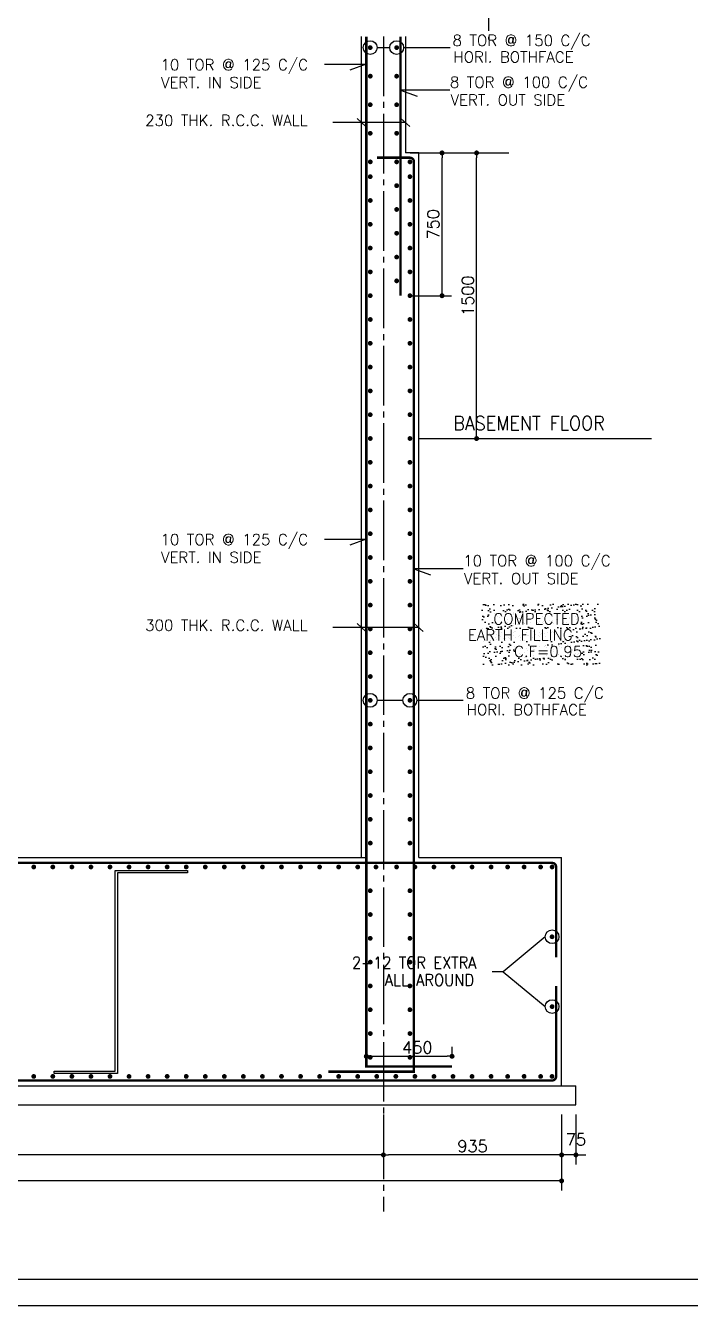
# Model space of a CAD drawing. Extents: x -200722 to 834823, y -494970 to 88783.
# Drawn here: x 463042 to 476996, y -104950 to -78065 of the extents above; entities that cross this region are included whole.
import ezdxf
from ezdxf.enums import TextEntityAlignment as Align

# ---------------------------------------------------------------- set-up
doc = ezdxf.new("R2010")
doc.units = 0
doc.header["$LTSCALE"] = 100
doc.header["$MEASUREMENT"] = 0
doc.header["$PDMODE"] = 34
doc.linetypes.add('ACAD_ISO04W100', pattern=[30, 24, -3, 0, -3])
doc.linetypes.add('CL', pattern=[3.25, 2.5, -0.25, 0.25, -0.25])
doc.layers.get('0').update_dxf_attribs({"linetype": 'CONTINUOUS'})
doc.layers.get('DEFPOINTS').update_dxf_attribs({"linetype": 'CONTINUOUS'})
for name, color, linetype in [('5', 4, 'CONTINUOUS'), ('A-Grid', 5, 'ACAD_ISO04W100'), ('BEAM', 4, 'CONTINUOUS'), ('DIM', 3, 'CONTINUOUS'), ('HATCH WALL', 8, 'CONTINUOUS'), ('STEEL', 6, 'CONTINUOUS'), ('TEXT', 2, 'CONTINUOUS')]:
    doc.layers.add(name, color=color, linetype=linetype)
doc.layers.add('9_PRINT BOUNDARY_NON PRINT', color=32, linetype='CONTINUOUS', plot=False)
doc.layers.add('9_TITLE TEXT', color=7, linetype='CONTINUOUS', lineweight=20)
doc.styles.add('ROMANS', font='romans.shx')
doc.styles.get("Standard").update_dxf_attribs({"font": 'simplex.shx'})
doc.dimstyles.new('STANDARD$0', dxfattribs={"dimtxt": 2.5, "dimasz": 2.5, "dimexe": 2, "dimexo": 0.7, "dimgap": 0.9, "dimtad": 1, "dimdec": 0, "dimdsep": 46, "dimtxsty": 'ROMANS', "dimcen": 0.09, "dimclrd": 4, "dimclre": 4, "dimclrt": 3, "dimadec": 0, "dimazin": 0, "dimtfac": 1, "dimtdec": 0, "dimtmove": 0, "dimatfit": 3, "dimfxl": 1, "dimtolj": 1, "dimtzin": 0, "dimarcsym": 0})

# ---------------------------------------------------------------- blocks, each defined once
blk = doc.blocks.new('DOT')
at = {"color": 0, "linetype": 'ByBlock'}
blk.add_line((-0.5, 0), (-1, 0), dxfattribs=at)
at = {"color": 0, "linetype": 'ByBlock', "const_width": 0.5}
blk.add_lwpolyline([(-0.25, 0, 1), (0.25, 0, 1)], format="xyb", close=True, dxfattribs=at)
blk = doc.blocks.new('*D746')
at = {"layer": 'BEAM', "color": 0, "lineweight": -2, "transparency": 16777216}
for p, q in [((474293, -100940), (474293, -101989)), ((474593, -100940), (474593, -101989)), ((474189, -101789), (474085, -101789)), ((474593, -101789), (474293, -101789)), ((474697, -101789), (474801, -101789))]:
    blk.add_line(p, q, dxfattribs=at)
at = {"layer": 'DEFPOINTS', "color": 0, "lineweight": -3, "transparency": 16777216}
for p in [(474293, -100740), (474593, -100740), (474293, -101789)]:
    blk.add_point(p, dxfattribs=at)
at = {"layer": 'BEAM', "color": 0, "lineweight": -2, "transparency": 16777216, "xscale": 104, "yscale": 104, "zscale": 104}
blk.add_blockref('DOT', (474293, -101789), dxfattribs=at)
at = {"layer": 'BEAM', "color": 0, "lineweight": -2, "transparency": 16777216, "xscale": 104, "yscale": 104, "zscale": 104, "rotation": 180}
blk.add_blockref('DOT', (474593, -101789), dxfattribs=at)
at = {"layer": 'BEAM', "color": 0, "transparency": 16777216, "insert": (474593, -101465), "char_height": 248, "attachment_point": 5}
blk.add_mtext('\\A1;75', dxfattribs=at)
blk = doc.blocks.new('_DOT')
at = {"color": 0, "linetype": 'ByBlock'}
blk.add_line((-0.5, 0), (-1, 0), dxfattribs=at)
at = {"color": 0, "linetype": 'ByBlock', "const_width": 0.5}
blk.add_lwpolyline([(-0.25, 0, 1), (0.25, 0, 1)], format="xyb", close=True, dxfattribs=at)
blk = doc.blocks.new('*D747')
at = {"layer": 'BEAM', "color": 0, "lineweight": -2, "transparency": 16777216}
for p, q in [((438213, -100940), (438213, -102534)), ((474293, -100940), (474293, -102534)), ((474189, -102334), (438317, -102334))]:
    blk.add_line(p, q, dxfattribs=at)
at = {"layer": 'DEFPOINTS', "color": 0, "lineweight": -3, "transparency": 16777216}
for p in [(438213, -100740), (474293, -100740, 29786), (438213, -102334)]:
    blk.add_point(p, dxfattribs=at)
at = {"layer": 'BEAM', "color": 0, "lineweight": -2, "transparency": 16777216, "xscale": 104, "yscale": 104, "zscale": 104, "rotation": 180}
blk.add_blockref('DOT', (438213, -102334), dxfattribs=at)
at = {"layer": 'BEAM', "color": 0, "lineweight": -2, "transparency": 16777216, "xscale": 104, "yscale": 104, "zscale": 104}
blk.add_blockref('DOT', (474293, -102334), dxfattribs=at)
at = {"layer": 'BEAM', "color": 0, "transparency": 16777216, "insert": (456253, -102150), "char_height": 248, "attachment_point": 5}
blk.add_mtext('\\A1;9020', dxfattribs=at)
blk = doc.blocks.new('*D742')
at = {"layer": 'BEAM', "color": 0, "lineweight": -2, "transparency": 16777216}
for p, q in [((470553, -100940), (470553, -101989)), ((474293, -100940), (474293, -101989)), ((474189, -101789), (470657, -101789))]:
    blk.add_line(p, q, dxfattribs=at)
at = {"layer": 'DEFPOINTS', "color": 0, "lineweight": -3, "transparency": 16777216}
for p in [(470553, -100740, 29786), (474293, -100740, 29786), (470553, -101789)]:
    blk.add_point(p, dxfattribs=at)
at = {"layer": 'BEAM', "color": 0, "lineweight": -2, "transparency": 16777216, "xscale": 104, "yscale": 104, "zscale": 104, "rotation": 180}
blk.add_blockref('DOT', (470553, -101789), dxfattribs=at)
at = {"layer": 'BEAM', "color": 0, "lineweight": -2, "transparency": 16777216, "xscale": 104, "yscale": 104, "zscale": 104}
blk.add_blockref('DOT', (474293, -101789), dxfattribs=at)
at = {"layer": 'BEAM', "color": 0, "transparency": 16777216, "insert": (472423, -101605), "char_height": 248, "attachment_point": 5}
blk.add_mtext('\\A1;935', dxfattribs=at)
blk = doc.blocks.new('*D743')
at = {"layer": 'BEAM', "color": 0, "lineweight": -2, "transparency": 16777216}
for p, q in [((444873, -100940), (444873, -101989)), ((470553, -100940), (470553, -101989)), ((470449, -101789), (444977, -101789))]:
    blk.add_line(p, q, dxfattribs=at)
at = {"layer": 'DEFPOINTS', "color": 0, "lineweight": -3, "transparency": 16777216}
for p in [(444873, -100740, 29786), (470553, -100740, 29786), (444873, -101789)]:
    blk.add_point(p, dxfattribs=at)
at = {"layer": 'BEAM', "color": 0, "lineweight": -2, "transparency": 16777216, "xscale": 104, "yscale": 104, "zscale": 104, "rotation": 180}
blk.add_blockref('DOT', (444873, -101789), dxfattribs=at)
at = {"layer": 'BEAM', "color": 0, "lineweight": -2, "transparency": 16777216, "xscale": 104, "yscale": 104, "zscale": 104}
blk.add_blockref('DOT', (470553, -101789), dxfattribs=at)
at = {"layer": 'BEAM', "color": 0, "transparency": 16777216, "insert": (457713, -101605), "char_height": 248, "attachment_point": 5}
blk.add_mtext('\\A1;6420', dxfattribs=at)
blk = doc.blocks.new('*D738')
at = {"layer": 'BEAM', "color": 0, "lineweight": -2, "transparency": 16777216}
for p, q in [((470193, -99731), (470193, -99517)), ((470297, -99717), (471889, -99717)), ((471993, -99731), (471993, -99517))]:
    blk.add_line(p, q, dxfattribs=at)
at = {"layer": 'DEFPOINTS', "color": 0, "lineweight": -3, "transparency": 16777216}
for p in [(471993, -99717), (470193, -99931, 7447), (471993, -99931, 7447)]:
    blk.add_point(p, dxfattribs=at)
at = {"layer": 'BEAM', "color": 0, "lineweight": -2, "transparency": 16777216, "xscale": 104, "yscale": 104, "zscale": 104, "rotation": 180}
blk.add_blockref('DOT', (470193, -99717), dxfattribs=at)
at = {"layer": 'BEAM', "color": 0, "lineweight": -2, "transparency": 16777216, "xscale": 104, "yscale": 104, "zscale": 104}
blk.add_blockref('DOT', (471993, -99717), dxfattribs=at)
at = {"layer": 'BEAM', "color": 0, "transparency": 16777216, "insert": (471264, -99533), "char_height": 248, "attachment_point": 5}
blk.add_mtext('\\A1;450', dxfattribs=at)
blk = doc.blocks.new('*D850')
at = {"layer": 'BEAM', "color": 0, "lineweight": -2, "transparency": 16777216}
for p, q in [((478705, -86740), (477285, -86740)), ((477485, -100636), (477485, -86844)), ((478705, -100740), (477285, -100740))]:
    blk.add_line(p, q, dxfattribs=at)
at = {"layer": 'DEFPOINTS', "color": 0, "lineweight": -3, "transparency": 16777216}
for p in [(477485, -86740), (478905, -86740, -8547), (478905, -100740)]:
    blk.add_point(p, dxfattribs=at)
at = {"layer": 'BEAM', "color": 0, "lineweight": -2, "transparency": 16777216, "xscale": 104, "yscale": 104, "zscale": 104}
for p, rotation in [((477485, -86740), 90), ((477485, -100740), 270)]:
    blk.add_blockref('DOT', p, dxfattribs=dict(at, rotation=rotation))
at = {"layer": 'BEAM', "color": 0, "transparency": 16777216, "insert": (477301, -93740), "char_height": 248, "attachment_point": 5, "rotation": 90}
blk.add_mtext('\\A1;{\\C4;MINI. 3500 OR UP TO GOOD SOIL}', dxfattribs=at)
blk = doc.blocks.new('*D1089')
at = {"layer": 'BEAM', "color": 0, "lineweight": -2, "transparency": 16777216}
for p, q in [((471113, -80740), (471983, -80740)), ((471783, -83636), (471783, -80844)), ((471113, -83740), (471983, -83740))]:
    blk.add_line(p, q, dxfattribs=at)
at = {"layer": 'DEFPOINTS', "color": 0, "lineweight": -3, "transparency": 16777216}
for p in [(470913, -80740, -34), (471783, -80740), (470913, -83740, -34)]:
    blk.add_point(p, dxfattribs=at)
at = {"layer": 'BEAM', "color": 0, "lineweight": -2, "transparency": 16777216, "xscale": 104, "yscale": 104, "zscale": 104}
for p, rotation in [((471783, -80740), 90), ((471783, -83740), 270)]:
    blk.add_blockref('DOT', p, dxfattribs=dict(at, rotation=rotation))
at = {"layer": 'BEAM', "color": 0, "transparency": 16777216, "insert": (471599, -82240), "char_height": 248, "attachment_point": 5, "rotation": 90}
blk.add_mtext('\\A1;750', dxfattribs=at)
blk = doc.blocks.new('*D1090')
at = {"layer": 'BEAM', "color": 0, "lineweight": -2, "transparency": 16777216}
for p, q in [((471493, -80740), (472708, -80740)), ((472508, -86636), (472508, -80844)), ((471493, -86740), (472708, -86740))]:
    blk.add_line(p, q, dxfattribs=at)
at = {"layer": 'DEFPOINTS', "color": 0, "lineweight": -3, "transparency": 16777216}
for p in [(471293, -80740, -34), (472508, -80740), (471293, -86740)]:
    blk.add_point(p, dxfattribs=at)
at = {"layer": 'BEAM', "color": 0, "lineweight": -2, "transparency": 16777216, "xscale": 104, "yscale": 104, "zscale": 104}
for p, rotation in [((472508, -80740), 90), ((472508, -86740), 270)]:
    blk.add_blockref('DOT', p, dxfattribs=dict(at, rotation=rotation))
at = {"layer": 'BEAM', "color": 0, "transparency": 16777216, "insert": (472324, -83740), "char_height": 248, "attachment_point": 5, "rotation": 90}
blk.add_mtext('\\A1;1500', dxfattribs=at)

msp = doc.modelspace()

# ---------------------------------------------------------------- hatches: boundary and pattern name
at = {"layer": 'HATCH WALL', "lineweight": -3, "true_color": 0x000000}
h = msp.add_hatch(dxfattribs=at)
h.set_pattern_fill('AR-SAND', color=18, scale=100, style=0)
h.set_pattern_definition([(37.5, (124366.69, 321683.1), (-6.299336, 192.682377), [0, -152, 0, -170, 0, -162.5]), (7.5, (124366.7, 321683.1), (176.97767, 282.21461), [0, -82, 0, -137, 0, -52.5]), (327.5, (124243.69, 321683.1), (311.414186, 0.565905), [0, -50, 0, -180, 0, -235]), (317.5, (124243.7, 321683.1), (300.61266, 87.76756), [0, -25, 0, -118, 0, -135])])
h.paths.add_polyline_path([(475093.1, -90213.5), (472620.4, -90213.5), (472620.4, -91500.9), (475093.1, -91500.9)])

# ---------------------------------------------------------------- linework, layer by layer
at = {"color": 18, "true_color": 0x000000}
msp.add_lwpolyline([(433669.4, -104400.4), (525079.4, -104400.4), (525079.4, -40160.4), (433669.4, -40160.4)], close=True, dxfattribs=at)
at = {"layer": '5', "color": 18, "lineweight": -3, "ltscale": 0.4, "true_color": 0x000000}
for p, q in [((470092.8, -95540.4), (470092.8, -78295.2)), ((471012.8, -78295.2), (471012.8, -80740.4)), ((471292.8, -80740.4, -33.9), (471012.8, -80740.4, -33.9)), ((471292.8, -95540.4), (471292.8, -80740.4)), ((445332.8, -95540.4, -29786.5), (470212.8, -95540.4, -29786.5)), ((471292.8, -95540.4, -29786.5), (474292.8, -95540.4, -29786.5)), ((474292.8, -100340.4), (474292.8, -95540.4)), ((437912.8, -100340.4, -29786.5), (474592.8, -100340.4, -29786.5)), ((474592.8, -100740.4), (474592.8, -100340.4)), ((437912.8, -100740.4, -29786.5), (474592.8, -100740.4, -29786.5))]:
    msp.add_line(p, q, dxfattribs=at)
at = {"layer": '9_PRINT BOUNDARY_NON PRINT', "color": 18, "true_color": 0x000000}
msp.add_lwpolyline([(433119.4, -104950.4), (525629.4, -104950.4), (525629.4, -39610.4), (433119.4, -39610.4)], close=True, dxfattribs=at)
at = {"layer": '9_TITLE TEXT', "color": 18, "true_color": 0x000000}
msp.add_lwpolyline([(525079.4, -40160.4), (433669.4, -40160.4), (433669.4, -104400.4), (525079.4, -104400.4)], dxfattribs=at)
at = {"layer": 'A-Grid', "color": 8, "linetype": 'CL', "ltscale": 5}
for points in [[(472758.8, -60673.1), (472758.8, -78357.7)], [(470552.8, -78295.2), (470552.8, -102978.9)]]:
    msp.add_lwpolyline(points, dxfattribs=at)
at = {"layer": 'DIM', "color": 18, "lineweight": -3, "ltscale": 0.4, "true_color": 0x000000}
for p, q in [((471482.2, -80740.4, -33.9), (473181.9, -80740.4, -33.9)), ((471292.8, -86740.4), (476182.8, -86740.4, -26.5))]:
    msp.add_line(p, q, dxfattribs=at)
at = {"layer": 'STEEL', "color": 18, "lineweight": -3, "ltscale": 0.4, "true_color": 0x000000, "const_width": 50.8}
msp.add_lwpolyline([(470192.8, -78295.2), (470192.8, -99931.1), (471992.8, -99931.1)], dxfattribs=at)
at = {"layer": 'STEEL', "color": 18, "lineweight": -3, "ltscale": 0.4, "true_color": 0x000000, "const_width": 50}
for points in [[(470300.5, -78528, 1), (470250.5, -78528, 1)], [(470805.2, -78528, -1), (470855.2, -78528, -1)], [(470300.5, -79128, 1), (470250.5, -79128, 1)], [(470805.2, -79128, -1), (470855.2, -79128, -1)], [(470300.5, -79728, 1), (470250.5, -79728, 1)], [(470805.2, -79728, -1), (470855.2, -79728, -1)], [(470300.5, -80328, 1), (470250.5, -80328, 1)], [(470805.2, -80328, -1), (470855.2, -80328, -1)], [(470300.5, -80928, 1), (470250.5, -80928, 1)], [(470805.2, -80928, -1), (470855.2, -80928, -1)], [(471133.6, -80928, 1), (471083.6, -80928, 1)], [(470300.5, -81239.3, 1), (470250.5, -81239.3, 1)], [(471133.6, -81239.3, 1), (471083.6, -81239.3, 1)], [(470805.2, -81428, -1), (470855.2, -81428, -1)], [(470300.5, -81739.3, 1), (470250.5, -81739.3, 1)], [(471133.6, -81739.3, 1), (471083.6, -81739.3, 1)], [(470805.2, -81928, -1), (470855.2, -81928, -1)], [(470300.5, -82239.3, 1), (470250.5, -82239.3, 1)], [(471133.6, -82239.3, 1), (471083.6, -82239.3, 1)], [(470805.2, -82428, -1), (470855.2, -82428, -1)], [(470300.5, -82739.3, 1), (470250.5, -82739.3, 1)], [(471133.6, -82739.3, 1), (471083.6, -82739.3, 1)], [(470805.2, -82928, -1), (470855.2, -82928, -1)], [(470300.5, -83239.3, 1), (470250.5, -83239.3, 1)], [(471133.6, -83239.3, 1), (471083.6, -83239.3, 1)], [(470805.2, -83428, -1), (470855.2, -83428, -1)], [(470300.5, -83739.3, 1), (470250.5, -83739.3, 1)], [(471133.6, -83739.3, 1), (471083.6, -83739.3, 1)], [(470300.5, -84239.3, 1), (470250.5, -84239.3, 1)], [(471133.6, -84239.3, 1), (471083.6, -84239.3, 1)], [(470300.5, -84739.3, 1), (470250.5, -84739.3, 1)], [(471133.6, -84739.3, 1), (471083.6, -84739.3, 1)], [(470300.5, -85239.3, 1), (470250.5, -85239.3, 1)], [(471133.6, -85239.3, 1), (471083.6, -85239.3, 1)], [(470300.5, -85739.3, 1), (470250.5, -85739.3, 1)], [(471133.6, -85739.3, 1), (471083.6, -85739.3, 1)], [(470300.5, -86239.3, 1), (470250.5, -86239.3, 1)], [(471133.6, -86239.3, 1), (471083.6, -86239.3, 1)], [(470300.5, -86739.3, 1), (470250.5, -86739.3, 1)], [(471133.6, -86739.3, 1), (471083.6, -86739.3, 1)], [(470300.5, -87239.3, 1), (470250.5, -87239.3, 1)], [(471133.6, -87239.3, 1), (471083.6, -87239.3, 1)], [(470300.5, -87739.3, 1), (470250.5, -87739.3, 1)], [(471133.6, -87739.3, 1), (471083.6, -87739.3, 1)], [(470300.5, -88239.3, 1), (470250.5, -88239.3, 1)], [(471133.6, -88239.3, 1), (471083.6, -88239.3, 1)], [(470300.5, -88739.3, 1), (470250.5, -88739.3, 1)], [(471133.6, -88739.3, 1), (471083.6, -88739.3, 1)], [(470300.5, -89239.3, 1), (470250.5, -89239.3, 1)], [(471133.6, -89239.3, 1), (471083.6, -89239.3, 1)], [(470300.5, -89739.3, 1), (470250.5, -89739.3, 1)], [(471133.6, -89739.3, 1), (471083.6, -89739.3, 1)], [(470300.5, -90239.3, 1), (470250.5, -90239.3, 1)], [(471133.6, -90239.3, 1), (471083.6, -90239.3, 1)], [(470300.5, -90739.3, 1), (470250.5, -90739.3, 1)], [(471133.6, -90739.3, 1), (471083.6, -90739.3, 1)], [(470300.5, -91239.3, 1), (470250.5, -91239.3, 1)], [(471133.6, -91239.3, 1), (471083.6, -91239.3, 1)], [(470300.5, -91739.3, 1), (470250.5, -91739.3, 1)], [(471133.6, -91739.3, 1), (471083.6, -91739.3, 1)], [(470300.5, -92239.3, 1), (470250.5, -92239.3, 1)], [(471133.6, -92239.3, 1), (471083.6, -92239.3, 1)], [(470300.5, -92739.3, 1), (470250.5, -92739.3, 1)], [(471133.6, -92739.3, 1), (471083.6, -92739.3, 1)], [(470300.5, -93239.3, 1), (470250.5, -93239.3, 1)], [(471133.6, -93239.3, 1), (471083.6, -93239.3, 1)], [(470300.5, -93739.3, 1), (470250.5, -93739.3, 1)], [(471133.6, -93739.3, 1), (471083.6, -93739.3, 1)], [(470300.5, -94239.3, 1), (470250.5, -94239.3, 1)], [(471133.6, -94239.3, 1), (471083.6, -94239.3, 1)], [(470300.5, -94739.3, 1), (470250.5, -94739.3, 1)], [(471133.6, -94739.3, 1), (471083.6, -94739.3, 1)], [(470300.5, -95239.3, 1), (470250.5, -95239.3, 1)], [(471133.6, -95239.3, 1), (471083.6, -95239.3, 1)], [(463237.8, -95740.4, 1), (463187.8, -95740.4, 1)], [(463637.8, -95740.4, 1), (463587.8, -95740.4, 1)], [(464037.8, -95740.4, 1), (463987.8, -95740.4, 1)], [(464437.8, -95740.4, 1), (464387.8, -95740.4, 1)], [(464837.8, -95740.4, 1), (464787.8, -95740.4, 1)], [(465237.8, -95740.4, 1), (465187.8, -95740.4, 1)], [(465637.8, -95740.4, 1), (465587.8, -95740.4, 1)], [(466037.8, -95740.4, 1), (465987.8, -95740.4, 1)], [(466437.8, -95740.4, 1), (466387.8, -95740.4, 1)], [(466837.8, -95740.4, 1), (466787.8, -95740.4, 1)], [(467237.8, -95740.4, 1), (467187.8, -95740.4, 1)], [(467637.8, -95740.4, 1), (467587.8, -95740.4, 1)], [(468037.8, -95740.4, 1), (467987.8, -95740.4, 1)], [(468437.8, -95740.4, 1), (468387.8, -95740.4, 1)], [(468837.8, -95740.4, 1), (468787.8, -95740.4, 1)], [(469237.8, -95740.4, 1), (469187.8, -95740.4, 1)], [(469637.8, -95740.4, 1), (469587.8, -95740.4, 1)], [(470037.8, -95740.4, 1), (469987.8, -95740.4, 1)], [(470420.5, -95740.4, 1), (470370.5, -95740.4, 1)], [(470853.6, -95740.4, 1), (470803.6, -95740.4, 1)], [(471237.8, -95740.4, 1), (471187.8, -95740.4, 1)], [(471637.8, -95740.4, 1), (471587.8, -95740.4, 1)], [(472037.8, -95740.4, 1), (471987.8, -95740.4, 1)], [(472437.8, -95740.4, 1), (472387.8, -95740.4, 1)], [(472837.8, -95740.4, 1), (472787.8, -95740.4, 1)], [(473184.2, -95740.4, 1), (473134.2, -95740.4, 1)], [(473530.6, -95740.4, 1), (473480.6, -95740.4, 1)], [(473877, -95740.4, 1), (473827, -95740.4, 1)], [(474067.8, -95740.4, -1), (474117.8, -95740.4, -1)], [(470300.5, -96239.3, 1), (470250.5, -96239.3, 1)], [(471133.6, -96239.3, 1), (471083.6, -96239.3, 1)], [(470300.5, -96739.3, 1), (470250.5, -96739.3, 1)], [(471133.6, -96739.3, 1), (471083.6, -96739.3, 1)], [(470300.5, -97239.3, 1), (470250.5, -97239.3, 1)], [(471133.6, -97239.3, 1), (471083.6, -97239.3, 1)], [(474067.8, -97207.1, 1), (474117.8, -97207.1, 1)], [(470300.5, -97739.3, 1), (470250.5, -97739.3, 1)], [(471133.6, -97739.3, 1), (471083.6, -97739.3, 1)], [(470300.5, -98239.3, 1), (470250.5, -98239.3, 1)], [(471133.6, -98239.3, 1), (471083.6, -98239.3, 1)], [(474067.8, -98673.7, 1), (474117.8, -98673.7, 1)], [(470300.5, -98739.3, 1), (470250.5, -98739.3, 1)], [(471133.6, -98739.3, 1), (471083.6, -98739.3, 1)], [(470300.5, -99239.3, 1), (470250.5, -99239.3, 1)], [(471133.6, -99239.3, 1), (471083.6, -99239.3, 1)], [(470300.5, -99739.3, 1), (470250.5, -99739.3, 1)], [(471133.6, -99739.3, 1), (471083.6, -99739.3, 1)], [(463237.8, -100140.4, -1), (463187.8, -100140.4, -1)], [(463637.8, -100140.4, -1), (463587.8, -100140.4, -1)], [(464037.8, -100140.4, -1), (463987.8, -100140.4, -1)], [(464437.8, -100140.4, -1), (464387.8, -100140.4, -1)], [(464837.8, -100140.4, -1), (464787.8, -100140.4, -1)], [(465237.8, -100140.4, -1), (465187.8, -100140.4, -1)], [(465637.8, -100140.4, -1), (465587.8, -100140.4, -1)], [(466037.8, -100140.4, -1), (465987.8, -100140.4, -1)], [(466437.8, -100140.4, -1), (466387.8, -100140.4, -1)], [(466837.8, -100140.4, -1), (466787.8, -100140.4, -1)], [(467237.8, -100140.4, -1), (467187.8, -100140.4, -1)], [(467637.8, -100140.4, -1), (467587.8, -100140.4, -1)], [(468037.8, -100140.4, -1), (467987.8, -100140.4, -1)], [(468437.8, -100140.4, -1), (468387.8, -100140.4, -1)], [(468837.8, -100140.4, -1), (468787.8, -100140.4, -1)], [(469237.8, -100140.4, -1), (469187.8, -100140.4, -1)], [(469637.8, -100140.4, -1), (469587.8, -100140.4, -1)], [(470037.8, -100140.4, -1), (469987.8, -100140.4, -1)], [(470437.8, -100140.4, -1), (470387.8, -100140.4, -1)], [(470837.8, -100140.4, -1), (470787.8, -100140.4, -1)], [(471237.8, -100140.4, -1), (471187.8, -100140.4, -1)], [(471637.8, -100140.4, -1), (471587.8, -100140.4, -1)], [(472037.8, -100140.4, -1), (471987.8, -100140.4, -1)], [(472437.8, -100140.4, -1), (472387.8, -100140.4, -1)], [(472837.8, -100140.4, -1), (472787.8, -100140.4, -1)], [(473184.2, -100140.4, -1), (473134.2, -100140.4, -1)], [(473530.6, -100140.4, -1), (473480.6, -100140.4, -1)], [(473877, -100140.4, -1), (473827, -100140.4, -1)], [(474067.8, -100140.4, 1), (474117.8, -100140.4, 1)]]:
    msp.add_lwpolyline(points, format="xyb", close=True, dxfattribs=at)
at = {"layer": 'STEEL', "color": 18, "lineweight": -3, "ltscale": 0.4, "true_color": 0x000000, "const_width": 50.8, "elevation": -33.9}
msp.add_lwpolyline([(470912.8, -78295.2), (470912.8, -83740.4)], dxfattribs=at)
msp.add_lwpolyline([(470417.9, -80840.4), (471107.8, -80840.4, -0.4142136), (471192.8, -80925.4), (471192.8, -100040.6), (469392.8, -100040.6)], format="xyb", dxfattribs=at)
at = {"layer": 'STEEL', "color": 18, "lineweight": -3, "ltscale": 0.4, "true_color": 0x000000, "const_width": 50.8}
for points in [[(474177.8, -97640.4), (474177.8, -95740.4, 0.4142136), (474092.8, -95655.4), (438412.8, -95655.4, 0.4142136), (438327.8, -95740.4), (438327.8, -97640.4)], [(474177.8, -98240.4), (474177.8, -100140.4, -0.4142136), (474092.8, -100225.4), (438412.8, -100225.4, -0.4142136), (438327.8, -100140.4), (438327.8, -98240.4)]]:
    msp.add_lwpolyline(points, format="xyb", dxfattribs=at)
at = {"layer": 'TEXT', "color": 18, "true_color": 0x000000}
for p, q in [((470421, -78528), (470684.7, -78528)), ((470975.8, -78528), (471951.2, -78528)), ((469312.8, -78878), (470192.8, -78878)), ((470192.8, -78878), (469847.6, -79003.2)), ((471946.3, -79424.8, -33.9), (470912.8, -79424.8, -33.9)), ((470912.8, -79424.8, -33.9), (471258.1, -79550, -33.9)), ((471012.8, -80103.6), (469489.3, -80103.6)), ((469999.9, -80020.6), (470185.5, -80186.4)), ((470919.9, -80020.6), (471105.5, -80186.4)), ((469312.8, -88852.1), (470192.8, -88852.1)), ((470192.8, -88852.1), (469847.6, -88977.3)), ((472226.3, -89477.2), (471192.8, -89477.2)), ((471192.8, -89477.2), (471538.1, -89602.4)), ((471293, -90708.3), (469489.3, -90708.3)), ((469999.9, -90625.2), (470185.5, -90791.1)), ((471200, -90625.2), (471385.6, -90791.1)), ((470421, -92239.3), (470963, -92239.3)), ((471254.1, -92239.3), (472229.5, -92239.3)), ((473949.5, -97207.1), (473065.6, -97940.4)), ((473065.6, -97940.4), (472838.2, -97940.4)), ((473065.6, -97940.4), (473949.5, -98673.7))]:
    msp.add_line(p, q, dxfattribs=at)
at = {"layer": 'TEXT', "color": 18, "ltscale": 0.4, "true_color": 0x000000, "elevation": 2076.8}
msp.add_lwpolyline([(466440.2, -95866.3), (464972, -95866.3), (464972, -100076.7), (463643.7, -100076.7), (463643.7, -100026.7), (464922, -100026.7), (464922, -95816.3), (466440.2, -95816.3), (466440.2, -95866.3)], dxfattribs=at)
at = {"layer": 'TEXT', "color": 18, "true_color": 0x000000}
for centre, radius in [((470275.5, -78528), 145.5), ((470830.2, -78528), 145.5), ((470275.5, -92239.3), 145.5), ((471108.6, -92239.3), 145.5), ((474092.8, -97207.1), 143.3), ((474092.8, -98673.7), 143.3)]:
    msp.add_circle(centre, radius, dxfattribs=at)

# ---------------------------------------------------------------- texts
for s, p in [('8 TOR @ 150 C/C', (472002.6, -78492.1, -7446.6)), ('10 TOR @ 125 C/C', (465873.7, -79003.1)), ('HORI. BOTHFACE', (472021, -78840.3, -7446.6)), ('VERT. IN SIDE', (465884, -79376.9)), ('8 TOR @ 100 C/C', (471947.6, -79369.8, -33.9)), ('VERT. OUT SIDE', (471963.3, -79743.6, -33.9)), ('230 THK. R.C.C. WALL', (465551.7, -80173.5)), ('10 TOR @ 125 C/C', (465873.7, -88977.3)), ('VERT. IN SIDE', (465884, -89351.1)), ('10 TOR @ 100 C/C', (472227.6, -89422.2)), ('VERT. OUT SIDE', (472243.3, -89796)), ('300 THK. R.C.C. WALL', (465551.7, -90778.1)), ('COMPECTED ', (472859.3, -90643.7, -7446.6)), ('EARTH FILLING', (472326.3, -90983.1, -7446.6)), ('C.F=0.95', (473294.3, -91329.3, -7446.6)), ('8 TOR @ 125 C/C', (472281, -92203.5, -7446.6)), ('HORI. BOTHFACE', (472299.4, -92551.7, -7446.6))]:
    msp.add_text(s, height=230, dxfattribs=at).set_placement(p)
at = {"layer": 'TEXT', "color": 18, "true_color": 0x000000, "width": 0.9}
msp.add_text('BASEMENT FLOOR', height=300, dxfattribs=at).set_placement((472017.5, -86567.4, -3284.7))
for s, p in [('2-12 TOR EXTRA', (469891.8, -97751.2, -29786.5)), ('ALL AROUND', (470582.3, -98114, -29786.5))]:
    msp.add_text(s, height=250, dxfattribs=at).set_placement(p, align=Align.MIDDLE_LEFT)

# ---------------------------------------------------------------- dimensions: what is measured, and where the dimension line sits
at = {"layer": 'BEAM', "color": 18, "true_color": 0x000000}
for base, p1, p2, angle, picture, middle in [((471783.1, -80740.4), (470912.8, -83740.4, -33.9), (470912.8, -80740.4, -33.9), 90, '*D1089', (471599.1, -82240.4)), ((472507.8, -80740.4), (471292.8, -86740.4), (471292.8, -80740.4, -33.9), 90, '*D1090', (472323.8, -83740.4)), ((444872.8, -101788.8, -29786.5), (470552.8, -100740.4), (444872.8, -100740.4), 180, '*D743', (457712.8, -101604.8, -29786.5)), ((470552.8, -101788.8, -29786.5), (474292.8, -100740.4), (470552.8, -100740.4), 180, '*D742', (472422.8, -101604.8, -29786.5))]:
    dim = msp.add_linear_dim(base=base, p1=p1, p2=p2, angle=angle, dimstyle='STANDARD$0', override={"dimscale": 8, "dimtxt": 31, "dimasz": 13, "dimexe": 25, "dimexo": 25, "dimgap": 7.5, "dimlfac": 0.25, "dimzin": 3, "dimtxsty": 'Standard', "dimblk": 'DOT', "dimcen": 3, "dimdle": 4, "dimclrd": 0, "dimclre": 0, "dimclrt": 0, "dimtmove": 2, "dimldrblk": 'DOT', "dimtzin": 3}, dxfattribs=at)
    dim.commit()
    dim.dimension.update_dxf_attribs({"geometry": picture, "text_midpoint": middle})
dim = msp.add_linear_dim(base=(477485, -86740.4, 281.3), p1=(478905.2, -100740.4, 281.3), p2=(478905.2, -86740.4, -8265.2), angle=90, text='{\\C4;MINI. <> OR UP TO GOOD SOIL}', dimstyle='STANDARD$0', override={"dimscale": 8, "dimtxt": 31, "dimasz": 13, "dimexe": 25, "dimexo": 25, "dimgap": 7.5, "dimlfac": 0.25, "dimzin": 3, "dimtxsty": 'Standard', "dimblk": 'DOT', "dimcen": 3, "dimdle": 4, "dimclrd": 0, "dimclre": 0, "dimclrt": 0, "dimtmove": 2, "dimldrblk": 'DOT', "dimtzin": 3}, dxfattribs=at)
dim.commit()
dim.dimension.update_dxf_attribs({"geometry": '*D850', "text_midpoint": (477301, -93740.4, 281.3)})
dim = msp.add_linear_dim(base=(471992.8, -99717.4, -7446.6), p1=(470192.8, -99931.1), p2=(471992.8, -99931.1), dimstyle='STANDARD$0', override={"dimscale": 8, "dimtxt": 31, "dimasz": 13, "dimexe": 25, "dimexo": 25, "dimgap": 7.5, "dimlfac": 0.25, "dimzin": 3, "dimtxsty": 'Standard', "dimblk": 'DOT', "dimcen": 3, "dimdle": 4, "dimclrd": 0, "dimclre": 0, "dimclrt": 0, "dimtmove": 2, "dimldrblk": 'DOT', "dimtzin": 3}, dxfattribs=at)
dim.commit()
dim.dimension.update_dxf_attribs({"geometry": '*D738', "text_midpoint": (471264.3, -99533.4, -7446.6), "dimtype": 160})
dim = msp.add_linear_dim(base=(438212.8, -102333.9, -29786.5), p1=(474292.8, -100740.4), p2=(438212.8, -100740.4, -29786.5), dimstyle='STANDARD$0', override={"dimscale": 8, "dimtxt": 31, "dimasz": 13, "dimexe": 25, "dimexo": 25, "dimgap": 7.5, "dimlfac": 0.25, "dimzin": 3, "dimtxsty": 'Standard', "dimblk": 'DOT', "dimcen": 3, "dimdle": 4, "dimclrd": 0, "dimclre": 0, "dimclrt": 0, "dimtmove": 2, "dimldrblk": 'DOT', "dimtzin": 3}, dxfattribs=at)
dim.commit()
dim.dimension.update_dxf_attribs({"geometry": '*D747', "text_midpoint": (456252.8, -102149.9, -29786.5)})
dim = msp.add_linear_dim(base=(474292.8, -101788.8, -29786.5), p1=(474592.8, -100740.4, -29786.5), p2=(474292.8, -100740.4, -29786.5), angle=180, dimstyle='STANDARD$0', override={"dimscale": 8, "dimtxt": 31, "dimasz": 13, "dimexe": 25, "dimexo": 25, "dimgap": 7.5, "dimlfac": 0.25, "dimzin": 3, "dimtxsty": 'Standard', "dimblk": 'DOT', "dimcen": 3, "dimdle": 4, "dimclrd": 0, "dimclre": 0, "dimclrt": 0, "dimtmove": 2, "dimldrblk": 'DOT', "dimtzin": 3}, dxfattribs=at)
dim.commit()
dim.dimension.update_dxf_attribs({"geometry": '*D746', "text_midpoint": (474592.8, -101464.6, -29786.5), "dimtype": 160})

doc.saveas('drawing.dxf')
